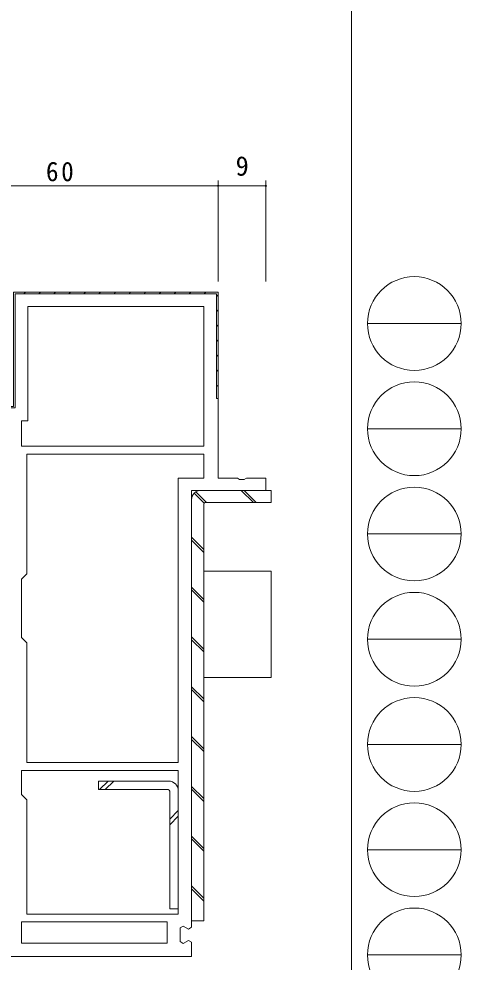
# Model space of a CAD drawing. Units: millimetres on the paper. Extents: x -420 to 373, y -297 to 267.
# Drawn here: x 289.6 to 372.9, y -193.8 to -16.3 of the extents above; entities that cross this region are included whole.
import ezdxf
from ezdxf.enums import TextEntityAlignment as Align

# ---------------------------------------------------------------- set-up
doc = ezdxf.new("R2010")
doc.units = ezdxf.units.MM
for name, color, linetype, lineweight in [('0-1_YKK_ZWAK', 7, 'Continuous', 9), ('0-4_YKK_D', 6, 'Continuous', 9), ('0-6_YKK_13', 4, 'Continuous', 9), ('0-7_YKK_11', 7, 'Continuous', 9)]:
    doc.layers.add(name, color=color, linetype=linetype, lineweight=lineweight)
doc.styles.add('ＭＳ ゴシック', font='')
doc.styles.get('ＭＳ ゴシック').set_extended_font_data('MS Gothic')

msp = doc.modelspace()

# ---------------------------------------------------------------- linework, layer by layer
at = {"layer": '0-1_YKK_ZWAK'}
for p, q in [((352.3, 264.4), (352.3, -260.6)), ((355.276, -73.616), (372.916, -73.616)), ((355.276, -93.412), (372.916, -93.412)), ((355.276, -113.208), (372.916, -113.208)), ((355.276, -133.004), (372.916, -133.004)), ((355.276, -152.8), (372.916, -152.8)), ((355.276, -172.596), (372.916, -172.596)), ((355.276, -192.392), (372.916, -192.392))]:
    msp.add_line(p, q, dxfattribs=at)
for centre in [(364.096, -73.616), (364.096, -93.412), (364.096, -113.208), (364.096, -133.004), (364.096, -152.8), (364.096, -172.596), (364.096, -192.392)]:
    msp.add_circle(centre, 8.82, dxfattribs=at)
at = {"layer": '0-4_YKK_D'}
for p, q in [((327.147, -47.697), (267.147, -47.697)), ((327.147, -65.697), (327.147, -46.697)), ((327.147, -65.697), (327.147, -46.697)), ((336.147, -47.697), (327.147, -47.697)), ((336.147, -65.697), (336.147, -46.697))]:
    msp.add_line(p, q, dxfattribs=at)
for centre, start, end in [((327.147, -47.697), 0, 180), ((327.147, -47.697), 0, 180), ((327.147, -47.697), 180, 0), ((327.147, -47.697), 180, 0), ((336.147, -47.697), 0, 180), ((336.147, -47.697), 180, 0)]:
    msp.add_arc(centre, 0.106, start, end, dxfattribs=at)
at = {"layer": '0-6_YKK_13'}
for p, q in [((322.674, -105.524), (324.535, -107.385)), ((322.968, -105.287), (324.978, -107.297)), ((323.947, -104.997), (337.147, -104.997)), ((331.516, -104.997), (333.816, -107.297)), ((332.047, -104.997), (334.347, -107.297)), ((337.147, -107.297), (337.147, -104.997)), ((322.147, -185.997), (322.147, -106.797)), ((324.447, -185.997), (324.447, -107.597)), ((337.147, -107.297), (324.747, -107.297)), ((322.147, -113.835), (324.447, -116.135)), ((322.147, -114.366), (324.447, -116.666)), ((324.447, -120.197), (337.147, -120.197)), ((322.147, -123.204), (324.447, -125.504)), ((322.147, -123.735), (324.447, -126.035)), ((322.147, -132.574), (324.447, -134.874)), ((322.147, -133.104), (324.447, -135.404)), ((322.147, -141.943), (324.447, -144.243)), ((322.147, -142.473), (324.447, -144.774)), ((322.147, -151.312), (324.447, -153.612)), ((322.147, -151.843), (324.447, -154.143)), ((304.647, -161.294), (304.647, -159.694)), ((317.847, -159.694), (304.647, -159.694)), ((304.851, -161.294), (306.451, -159.694)), ((305.912, -161.294), (307.512, -159.694)), ((317.747, -161.294), (304.647, -161.294)), ((322.147, -160.681), (324.447, -162.981)), ((322.147, -161.212), (324.447, -163.512)), ((318.047, -183.697), (318.047, -161.594)), ((318.047, -166.836), (319.647, -165.236)), ((318.047, -167.898), (319.647, -166.298)), ((322.147, -170.05), (324.447, -172.35)), ((322.147, -170.581), (324.447, -172.881)), ((322.147, -179.419), (324.447, -181.719)), ((322.147, -179.95), (324.447, -182.25)), ((322.147, -185.997), (324.447, -185.997))]:
    msp.add_line(p, q, dxfattribs=at)
for points in [[(324.447, -140.197), (337.147, -140.197), (337.147, -120.197)], [(318.047, -183.697), (319.647, -183.697), (319.647, -161.494)]]:
    msp.add_lwpolyline(points, dxfattribs=at)
for centre, radius, start, end in [((323.947, -106.797), 1.8, 90, 180), ((324.747, -107.597), 0.3, 90, 180), ((317.847, -161.494), 1.8, 0, 90), ((317.747, -161.594), 0.3, 0, 90)]:
    msp.add_arc(centre, radius, start, end, dxfattribs=at)
at = {"layer": '0-7_YKK_11'}
for p, q in [((288.647, -67.697), (327.147, -67.697)), ((290.892, -67.697), (290.592, -67.997)), ((293.721, -67.697), (293.421, -67.997)), ((296.549, -67.697), (296.249, -67.997)), ((299.378, -67.697), (299.078, -67.997)), ((302.206, -67.697), (301.906, -67.997)), ((305.035, -67.697), (304.735, -67.997)), ((307.863, -67.697), (307.563, -67.997)), ((310.691, -67.697), (310.391, -67.997)), ((313.52, -67.697), (313.22, -67.997)), ((316.348, -67.697), (316.048, -67.997)), ((319.177, -67.697), (318.877, -67.997)), ((322.005, -67.697), (321.705, -67.997)), ((324.834, -67.697), (324.534, -67.997)), ((327.147, -68.212), (326.847, -68.512)), ((327.147, -71.04), (326.847, -71.34)), ((327.147, -73.868), (326.847, -74.168)), ((327.147, -76.697), (326.847, -76.997)), ((327.147, -79.525), (326.847, -79.825)), ((327.147, -82.354), (326.847, -82.654)), ((327.147, -85.182), (326.847, -85.482)), ((324.447, -96.697), (290.147, -96.697)), ((322.147, -104.997), (322.147, -187.175)), ((319.647, -157.697), (290.147, -157.697)), ((317.547, -190.197), (290.147, -190.197))]:
    msp.add_line(p, q, dxfattribs=at)
for points in [[(259.647, -92.047), (259.647, -90.697), (258.647, -90.697), (258.647, -89.197), (288.647, -89.197), (288.647, -67.697), (327.147, -67.697), (327.147, -102.697), (330.781, -102.697), (331.214, -102.947), (332.08, -102.947), (332.513, -102.697), (336.147, -102.697), (336.147, -104.997), (322.147, -104.997)], [(322.147, -104.997), (322.147, -187.175), (321.584, -187.538), (320.611, -186.956), (320.047, -187.319), (320.047, -189.875), (320.611, -190.238), (321.584, -189.656), (322.147, -190.019), (322.147, -192.697), (257.147, -192.697)]]:
    msp.add_lwpolyline(points, dxfattribs=at)
for points in [[(288.647, -67.697), (327.147, -67.697), (327.147, -87.697), (326.847, -87.697), (326.847, -67.997), (288.947, -67.997), (288.947, -89.497), (258.947, -89.497), (258.947, -90.397), (259.947, -90.397), (259.947, -91.547), (260.147, -91.747), (260.147, -92.047), (259.647, -91.547), (259.647, -90.697), (258.647, -90.697), (258.647, -89.197), (288.647, -89.197)], [(324.447, -96.697), (290.147, -96.697), (290.147, -91.897), (291.347, -91.897), (291.347, -70.397), (324.447, -70.397)], [(319.647, -102.697), (319.647, -156.197), (291.147, -156.197), (291.147, -133.697), (290.647, -133.197), (290.147, -132.697), (290.147, -121.697), (290.647, -121.197), (291.147, -120.697), (291.147, -98.197), (324.447, -98.197), (324.447, -102.697)], [(319.647, -157.697), (290.147, -157.697), (290.147, -162.197), (290.647, -162.697), (291.147, -163.197), (291.147, -184.697), (319.647, -184.697)], [(317.547, -190.197), (290.147, -190.197), (290.147, -186.197), (317.547, -186.197)]]:
    msp.add_lwpolyline(points, close=True, dxfattribs=at)

# ---------------------------------------------------------------- texts
at = {"layer": '0-4_YKK_D', "color": 3, "style": 'ＭＳ ゴシック'}
msp.add_text('9', height=3.666, dxfattribs=at).set_placement((330.447, -46.897), align=Align.BOTTOM_LEFT)
at = {"layer": '0-4_YKK_D', "color": 3, "insert": (294.747, -46.897), "char_height": 3.666, "attachment_point": 7, "style": 'ＭＳ ゴシック'}
msp.add_mtext('\\T1.21;\\W0.95;60', dxfattribs=at)

doc.saveas('drawing.dxf')
